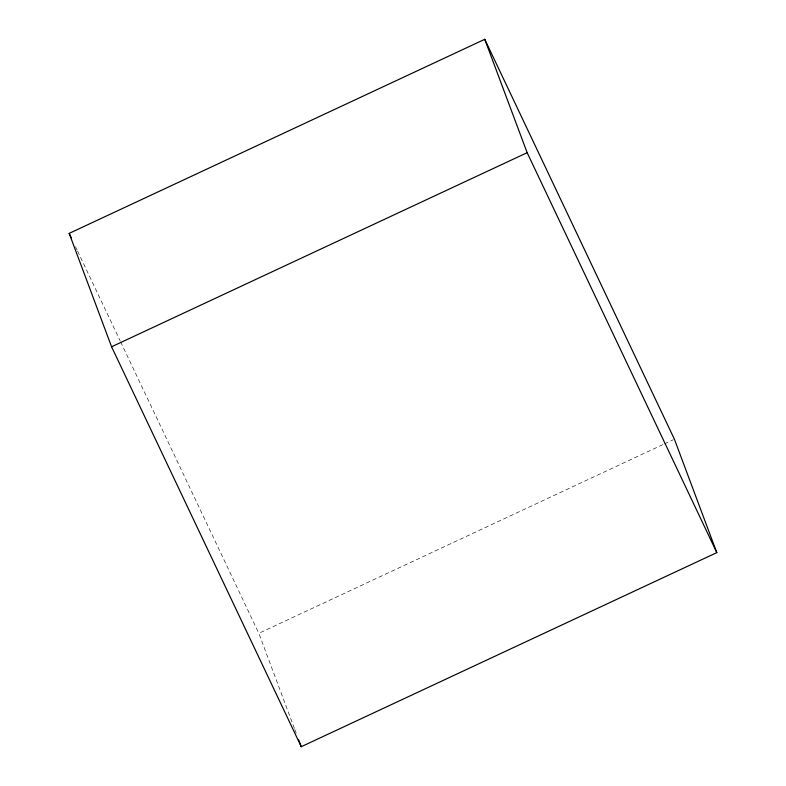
<?xml version="1.0" encoding="UTF-8"?>
<svg xmlns="http://www.w3.org/2000/svg" width="786" height="786" viewBox="0 0 786 786"><rect width="100%" height="100%" fill="white"/><g stroke="black" fill="none" stroke-linecap="round" stroke-linejoin="round"><path stroke-width="0.59" stroke-dasharray="3.93 2.95" d="M294.386 728.376L258.849 633.31L663.305 444.414M664.416 443.894L673.307 439.747M75.495 246.676L77.067 250.007M77.598 251.107L120.15 340.849M120.671 341.949L258.849 633.31M294.819 729.516L296.961 735.244"/><path stroke-width="1.18" d="M69.188 233.383L484.756 39.3L674.417 439.227L716.812 552.617L301.244 746.7L111.583 346.773L69.188 233.383L71.29 237.814M111.583 346.773L527.151 152.69L484.756 39.3M527.151 152.69L716.812 552.617M298.67 739.832L301.244 746.7"/></g></svg>
